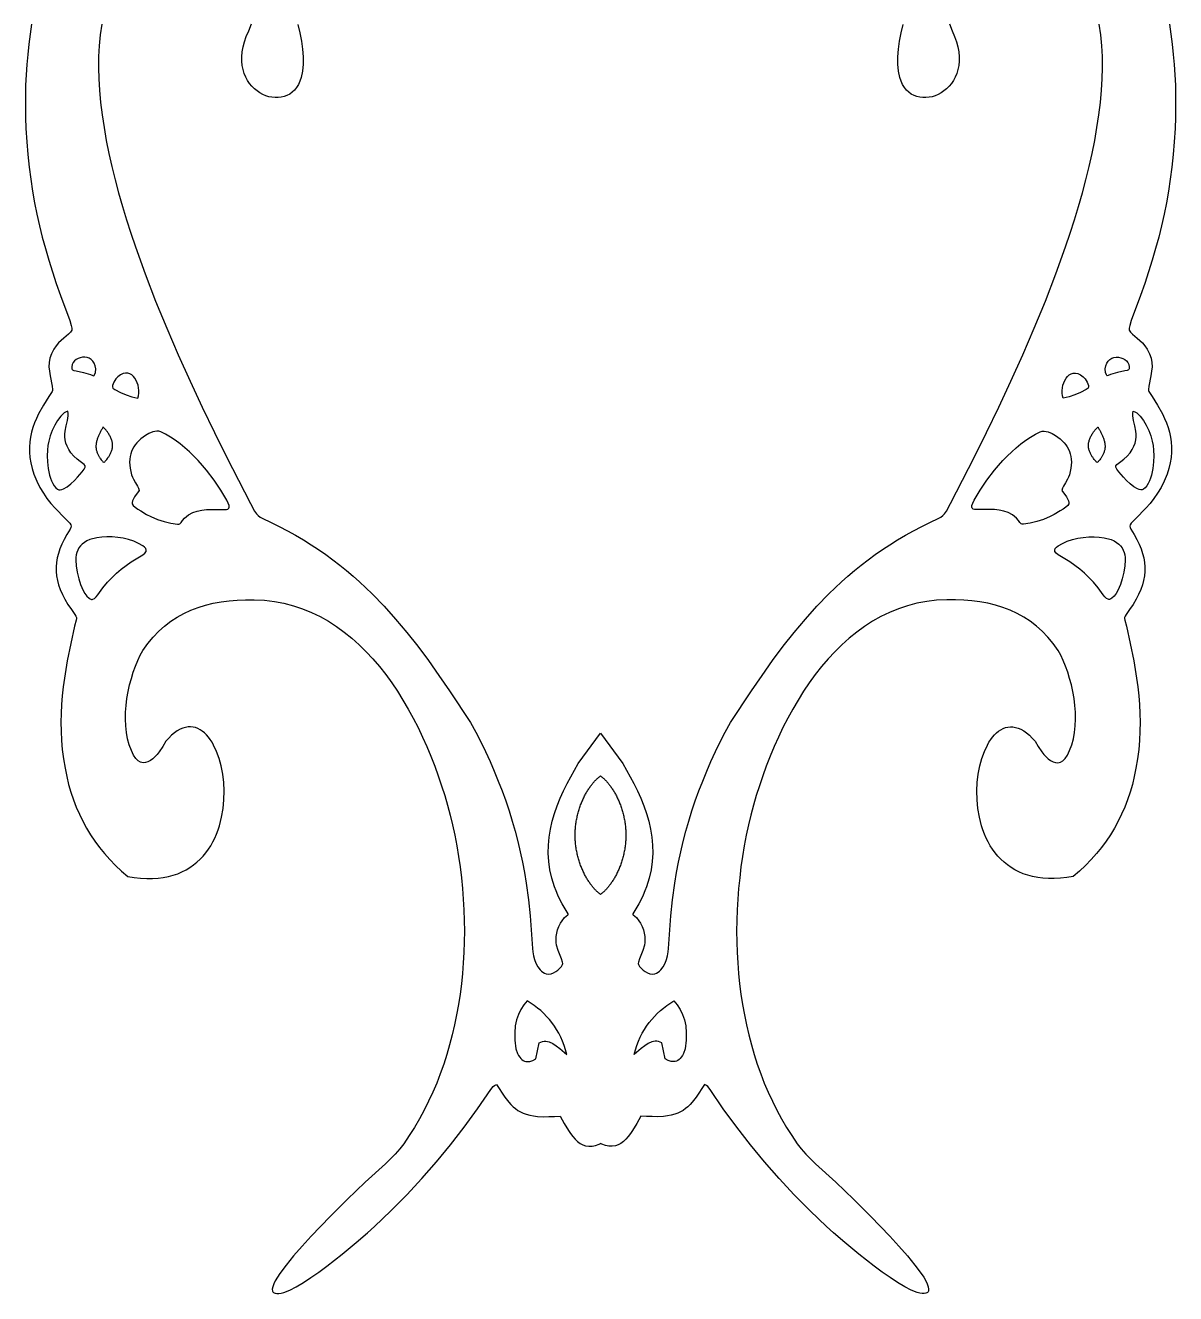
# Model space of a CAD drawing. Extents: x 75 to 4474, y 200 to 3053.
# Drawn here: x 3794 to 4474, y 245 to 995 of the extents above; entities that cross this region are included whole.
import ezdxf

# ---------------------------------------------------------------- set-up
doc = ezdxf.new("R2010")
doc.units = 0
doc.layers.add('LAYER_1', color=18, linetype='CONTINUOUS')

msp = doc.modelspace()

# ---------------------------------------------------------------- linework, layer by layer
at = {"layer": 'LAYER_1'}
for points in [[(3797.53, 995.79), (3796.65, 989.87), (3795.89, 983.94), (3795.25, 977.98), (3794.72, 971.97), (3794.32, 965.9), (3794.05, 959.75), (3793.9, 953.5), (3793.89, 947.15), (3794, 940.68), (3794.25, 934.07), (3794.74, 926.26), (3795.37, 918.69), (3796.14, 911.34), (3797.06, 904.16), (3798.12, 897.14), (3799.33, 890.23), (3800.69, 883.41), (3802.21, 876.64), (3803.88, 869.89), (3805.71, 863.13), (3807.7, 856.34), (3809.85, 849.46), (3812.17, 842.49), (3814.65, 835.37), (3820.12, 820.6), (3821.05, 817.67), (3821.39, 816), (3821.44, 815.32), (3821.36, 814.83), (3820.48, 813.71), (3819.34, 812.58), (3816.56, 810.17), (3813.52, 807.32), (3812.06, 805.64), (3810.73, 803.74), (3809.26, 800.93), (3808.35, 798.27), (3807.91, 795.7), (3807.85, 793.14), (3808.09, 790.54), (3808.54, 787.83), (3809.72, 781.84), (3809.94, 779.88), (3809.87, 779.2), (3809.68, 778.62), (3807.71, 775.66), (3804.57, 770.55), (3801.74, 765.35), (3800.49, 762.7), (3799.37, 760.01), (3798.39, 757.28), (3797.58, 754.5), (3796.95, 751.66), (3796.51, 748.76), (3796.28, 745.78), (3796.29, 742.74), (3796.54, 739.61), (3797.05, 736.4), (3797.84, 733.1), (3798.92, 729.7), (3800.66, 725.52), (3802.52, 721.81), (3804.51, 718.46), (3806.67, 715.37), (3809.03, 712.43), (3811.59, 709.54), (3817.48, 703.45), (3820.16, 700.69), (3820.79, 699.8), (3821.01, 699.04), (3820.83, 698.24), (3820.31, 697.25), (3818.34, 694.09), (3816.77, 691.17), (3815.42, 688.33), (3814.29, 685.56), (3813.38, 682.84), (3812.7, 680.17), (3812.24, 677.52), (3812.03, 674.88), (3812.04, 672.25), (3812.3, 669.6), (3812.8, 666.93), (3813.55, 664.22), (3814.54, 661.46), (3815.79, 658.63), (3817.3, 655.73), (3819.06, 652.74), (3821.09, 649.64), (3823.22, 646.65), (3823.78, 645.78), (3824.05, 645.06), (3824.07, 644.31), (3823.88, 643.32), (3823.01, 639.87), (3820.72, 629.6), (3818.68, 619.35), (3816.98, 609.08), (3816.29, 603.92), (3815.73, 598.73), (3815.31, 593.52), (3815.03, 588.28), (3814.93, 583), (3815, 577.67), (3815.26, 572.29), (3815.73, 566.86), (3816.41, 561.37), (3817.33, 555.82), (3818.31, 550.99), (3819.47, 546.28), (3820.8, 541.69), (3822.31, 537.21), (3823.98, 532.86), (3825.84, 528.61), (3827.87, 524.47), (3830.08, 520.44), (3832.47, 516.52), (3835.04, 512.7), (3837.79, 508.98), (3840.73, 505.35), (3843.86, 501.82), (3847.17, 498.38), (3850.67, 495.03), (3854.37, 491.77), (3858.27, 491.15), (3862.01, 490.76), (3865.6, 490.57), (3869.03, 490.59), (3872.31, 490.8), (3875.43, 491.2), (3878.41, 491.78), (3881.25, 492.54), (3883.94, 493.46), (3886.48, 494.53), (3888.89, 495.76), (3891.17, 497.13), (3893.3, 498.63), (3895.31, 500.26), (3897.19, 502.01), (3898.93, 503.87), (3900.56, 505.83), (3902.06, 507.89), (3903.44, 510.03), (3904.69, 512.26), (3905.84, 514.56), (3906.87, 516.92), (3907.78, 519.34), (3908.59, 521.8), (3909.89, 526.85), (3910.77, 532.01), (3911.26, 537.2), (3911.38, 542.37), (3911.13, 547.46), (3910.55, 552.41), (3909.65, 557.15), (3908.44, 561.62), (3906.95, 565.76), (3905.19, 569.5), (3904.22, 571.21), (3903.19, 572.79), (3902.1, 574.25), (3900.95, 575.57), (3899.75, 576.74), (3898.5, 577.77), (3897.2, 578.63), (3895.86, 579.32), (3894.47, 579.84), (3893.03, 580.18), (3891.56, 580.32), (3890.05, 580.27), (3888.51, 580.01), (3886.93, 579.53), (3885.33, 578.84), (3883.69, 577.91), (3882.03, 576.74), (3880.35, 575.33), (3878.64, 573.67), (3876.91, 571.75), (3875.16, 568.72), (3872.99, 565.53), (3871.78, 564), (3870.5, 562.59), (3869.16, 561.34), (3867.77, 560.32), (3866.35, 559.56), (3864.92, 559.13), (3863.47, 559.07), (3862.03, 559.44), (3860.6, 560.29), (3859.2, 561.67), (3857.84, 563.63), (3856.53, 566.22), (3855.25, 569.62), (3854.28, 573.23), (3853.6, 576.99), (3853.19, 580.89), (3853.04, 584.88), (3853.13, 588.94), (3853.44, 593.02), (3853.95, 597.09), (3854.65, 601.13), (3855.52, 605.09), (3856.54, 608.95), (3857.7, 612.66), (3858.97, 616.19), (3860.34, 619.52), (3861.8, 622.6), (3863.32, 625.41), (3866.26, 629.56), (3869.39, 633.36), (3872.7, 636.81), (3876.18, 639.93), (3879.84, 642.73), (3883.66, 645.22), (3887.63, 647.41), (3891.75, 649.3), (3896.01, 650.93), (3900.4, 652.28), (3904.92, 653.39), (3909.55, 654.25), (3914.3, 654.87), (3919.16, 655.28), (3924.11, 655.48), (3929.15, 655.49), (3935.19, 655.17), (3941.07, 654.46), (3946.78, 653.37), (3952.34, 651.91), (3957.74, 650.1), (3962.99, 647.96), (3968.07, 645.49), (3973, 642.71), (3977.77, 639.65), (3982.39, 636.3), (3986.85, 632.69), (3991.16, 628.83), (3995.32, 624.74), (3999.33, 620.43), (4003.18, 615.92), (4006.89, 611.22), (4010.44, 606.35), (4013.85, 601.31), (4017.11, 596.14), (4020.23, 590.83), (4023.2, 585.41), (4026.02, 579.89), (4028.7, 574.28), (4031.23, 568.61), (4033.63, 562.87), (4035.88, 557.1), (4037.99, 551.3), (4039.96, 545.5), (4041.79, 539.69), (4043.48, 533.91), (4045.03, 528.16), (4046.45, 522.45), (4047.75, 516.24), (4048.92, 509.99), (4049.95, 503.71), (4050.85, 497.42), (4051.62, 491.11), (4052.25, 484.79), (4052.74, 478.46), (4053.1, 472.14), (4053.31, 465.82), (4053.39, 459.51), (4053.33, 453.22), (4053.12, 446.94), (4052.77, 440.7), (4052.27, 434.48), (4051.64, 428.3), (4050.85, 422.16), (4049.92, 416.07), (4048.84, 410.03), (4047.61, 404.05), (4046.23, 398.13), (4044.7, 392.27), (4043.01, 386.49), (4041.18, 380.79), (4039.19, 375.17), (4037.04, 369.63), (4034.74, 364.19), (4032.28, 358.85), (4029.66, 353.6), (4026.88, 348.47), (4023.94, 343.45), (4020.85, 338.55), (4017.58, 333.77), (4015.21, 330.69), (4012.58, 327.68), (4009.74, 324.75), (4006.77, 321.89), (3994.77, 310.98), (3984.12, 300.75), (3974.01, 290.69), (3962.91, 279.14), (3957.5, 273.24), (3952.47, 267.47), (3948, 262.02), (3944.32, 257.04), (3942.84, 254.78), (3941.62, 252.71), (3940.71, 250.84), (3940.12, 249.2), (3939.88, 247.8), (3940.02, 246.67), (3940.23, 246.22), (3940.55, 245.84), (3940.98, 245.53), (3941.51, 245.31), (3942.57, 245.12), (3943.8, 245.16), (3945.18, 245.39), (3946.71, 245.82), (3950.15, 247.2), (3954.04, 249.2), (3958.26, 251.71), (3962.73, 254.64), (3967.36, 257.89), (3972.04, 261.35), (3981.2, 268.52), (3989.46, 275.34), (3996.05, 281.03), (4000.22, 284.76), (4010.01, 294.12), (4019.35, 303.57), (4028.3, 313.18), (4036.91, 323.01), (4045.24, 333.12), (4053.34, 343.58), (4061.27, 354.45), (4069.08, 365.79), (4070.44, 367.6), (4071.24, 368.22), (4072.32, 368.73), (4077.36, 361.31), (4079.74, 358.27), (4080.96, 356.91), (4082.23, 355.67), (4083.57, 354.54), (4085, 353.52), (4086.54, 352.62), (4088.21, 351.83), (4090.03, 351.16), (4092.02, 350.61), (4094.19, 350.18), (4096.58, 349.86), (4100.01, 349.7), (4103.36, 349.8), (4106.69, 349.96), (4110.11, 349.98), (4112.48, 345.7), (4114.9, 341.65), (4116.17, 339.78), (4117.48, 338.05), (4118.85, 336.49), (4120.28, 335.13), (4121.8, 334), (4123.41, 333.12), (4125.11, 332.53), (4126.93, 332.25), (4128.87, 332.31), (4130.94, 332.73), (4133.16, 333.55), (4133.89, 333.94)], [(3839.16, 995.75), (3838.17, 989.45), (3837.51, 983.07), (3837.15, 976.62), (3837.08, 970.1), (3837.26, 963.51), (3837.67, 956.87), (3838.35, 949.57), (3839.25, 942.17), (3840.38, 934.67), (3841.72, 927.09), (3843.26, 919.42), (3845, 911.67), (3846.92, 903.87), (3849.01, 896), (3851.26, 888.09), (3853.68, 880.14), (3856.23, 872.16), (3858.93, 864.15), (3864.68, 848.11), (3870.87, 832.08), (3877.42, 816.13), (3884.25, 800.33), (3891.28, 784.73), (3898.45, 769.43), (3905.67, 754.46), (3912.87, 739.92), (3926.92, 712.35), (3929.42, 707.78), (3930.44, 706.33), (3931.48, 705.24), (3932.7, 704.35), (3934.23, 703.5), (3938.78, 701.34), (3943.85, 698.85), (3948.78, 696.27), (3953.58, 693.6), (3958.24, 690.85), (3962.78, 688.03), (3967.2, 685.11), (3971.5, 682.12), (3975.69, 679.05), (3979.78, 675.9), (3983.77, 672.66), (3987.66, 669.35), (3991.47, 665.97), (3998.84, 658.96), (4005.91, 651.65), (4012.74, 644.04), (4019.36, 636.13), (4025.81, 627.94), (4032.15, 619.46), (4038.41, 610.71), (4044.63, 601.68), (4057.12, 582.83), (4060.2, 577.13), (4063.13, 571.4), (4065.92, 565.65), (4068.58, 559.88), (4071.09, 554.09), (4073.48, 548.26), (4075.72, 542.41), (4077.83, 536.52), (4079.81, 530.59), (4081.65, 524.62), (4083.37, 518.61), (4084.95, 512.55), (4086.4, 506.45), (4087.72, 500.29), (4088.91, 494.08), (4089.98, 487.81), (4091.3, 478.02), (4092.25, 468.49), (4093.6, 449.24), (4093.82, 447.18), (4094.23, 444.96), (4094.85, 442.69), (4095.71, 440.47), (4096.81, 438.41), (4098.19, 436.63), (4098.98, 435.88), (4099.85, 435.23), (4100.8, 434.71), (4101.82, 434.32), (4103.23, 434.13), (4104.67, 434.32), (4106.09, 434.82), (4107.44, 435.57), (4108.7, 436.5), (4109.83, 437.54), (4110.77, 438.63), (4111.49, 439.71), (4111.54, 440.39), (4111.42, 441.18), (4110.77, 443.08), (4108.79, 448.06), (4107.97, 451.1), (4107.72, 452.76), (4107.61, 454.5), (4107.69, 456.32), (4107.98, 458.23), (4108.51, 460.21), (4109.32, 462.26), (4110.26, 464.14), (4111.13, 465.62), (4112.66, 467.57), (4114.53, 469.13), (4114.69, 469.36), (4114.71, 469.65), (4114.28, 470.61), (4111.24, 475.69), (4109.9, 478.22), (4108.69, 480.74), (4107.61, 483.26), (4106.65, 485.77), (4105.08, 490.76), (4103.97, 495.72), (4103.28, 500.64), (4102.99, 505.52), (4103.07, 510.36), (4103.51, 515.13), (4104.27, 519.86), (4105.34, 524.52), (4106.67, 529.12), (4108.26, 533.64), (4110.08, 538.09), (4112.09, 542.47), (4114.28, 546.76), (4120.64, 558.58), (4133.89, 576.64), (4147.14, 558.58), (4153.5, 546.76), (4155.68, 542.47), (4157.7, 538.09), (4159.51, 533.64), (4161.1, 529.12), (4162.44, 524.52), (4163.5, 519.86), (4164.26, 515.13), (4164.7, 510.36), (4164.79, 505.52), (4164.5, 500.64), (4163.81, 495.72), (4162.69, 490.76), (4161.12, 485.77), (4160.16, 483.26), (4159.08, 480.74), (4157.87, 478.22), (4156.54, 475.69), (4153.5, 470.61), (4153.06, 469.65), (4153.08, 469.36), (4153.24, 469.13), (4155.11, 467.57), (4156.64, 465.62), (4157.52, 464.14), (4158.45, 462.26), (4159.26, 460.21), (4159.8, 458.23), (4160.09, 456.32), (4160.16, 454.5), (4160.06, 452.76), (4159.81, 451.1), (4158.99, 448.06), (4157, 443.08), (4156.36, 441.18), (4156.23, 440.39), (4156.28, 439.71), (4157.01, 438.63), (4157.95, 437.54), (4159.07, 436.5), (4160.33, 435.57), (4161.69, 434.82), (4163.11, 434.32), (4164.54, 434.13), (4165.95, 434.32), (4166.98, 434.71), (4167.92, 435.23), (4168.79, 435.88), (4169.59, 436.63), (4170.96, 438.41), (4172.07, 440.47), (4172.92, 442.69), (4173.55, 444.96), (4173.96, 447.18), (4174.18, 449.24), (4175.53, 468.49), (4176.48, 478.02), (4177.8, 487.81), (4178.86, 494.08), (4180.05, 500.29), (4181.38, 506.45), (4182.83, 512.55), (4184.41, 518.61), (4186.12, 524.62), (4187.96, 530.59), (4189.94, 536.52), (4192.05, 542.41), (4194.3, 548.26), (4196.68, 554.09), (4199.2, 559.88), (4201.85, 565.65), (4204.65, 571.4), (4207.58, 577.13), (4210.65, 582.83), (4223.15, 601.68), (4229.37, 610.71), (4235.63, 619.46), (4241.96, 627.94), (4248.42, 636.13), (4255.04, 644.04), (4261.86, 651.65), (4268.94, 658.96), (4276.31, 665.97), (4280.11, 669.35), (4284.01, 672.66), (4288, 675.9), (4292.08, 679.05), (4296.28, 682.12), (4300.58, 685.11), (4305, 688.03), (4309.53, 690.85), (4314.2, 693.6), (4318.99, 696.27), (4323.92, 698.85), (4329, 701.34), (4333.55, 703.5), (4335.08, 704.35), (4336.29, 705.24), (4337.34, 706.33), (4338.35, 707.78), (4340.86, 712.35), (4354.9, 739.92), (4362.1, 754.46), (4369.32, 769.43), (4376.49, 784.73), (4383.53, 800.33), (4390.35, 816.13), (4396.9, 832.08), (4403.09, 848.11), (4408.85, 864.15), (4411.54, 872.16), (4414.1, 880.14), (4416.51, 888.09), (4418.77, 896), (4420.86, 903.87), (4422.78, 911.67), (4424.51, 919.42), (4426.05, 927.09), (4427.39, 934.67), (4428.52, 942.17), (4429.43, 949.57), (4430.1, 956.87), (4430.51, 963.51), (4430.69, 970.1), (4430.62, 976.62), (4430.27, 983.07), (4429.61, 989.45), (4428.61, 995.75)], [(3955.05, 995.71), (3956.17, 990.73), (3957.07, 985.84), (3957.7, 981.08), (3958.03, 976.51), (3958.04, 972.17), (3957.69, 968.11), (3956.95, 964.38), (3956.23, 962.14), (3955.31, 960.15), (3954.23, 958.39), (3953, 956.87), (3951.63, 955.57), (3950.14, 954.5), (3948.55, 953.66), (3946.87, 953.02), (3945.13, 952.6), (3943.34, 952.39), (3941.52, 952.38), (3939.68, 952.57), (3937.85, 952.96), (3936.03, 953.54), (3934.25, 954.3), (3932.52, 955.25), (3930.86, 956.38), (3929.28, 957.68), (3927.81, 959.15), (3926.47, 960.79), (3925.26, 962.59), (3924.2, 964.55), (3923.32, 966.66), (3922.63, 968.93), (3922.14, 971.34), (3921.88, 973.89), (3921.85, 976.57), (3922.09, 979.39), (3922.6, 982.34), (3923.4, 985.42), (3924.51, 988.61), (3925.95, 991.92), (3927.61, 995.95)], [(4470.24, 995.79), (4471.12, 989.87), (4471.89, 983.94), (4472.53, 977.98), (4473.05, 971.97), (4473.45, 965.9), (4473.72, 959.75), (4473.87, 953.5), (4473.89, 947.15), (4473.77, 940.68), (4473.52, 934.07), (4473.03, 926.26), (4472.4, 918.69), (4471.63, 911.34), (4470.72, 904.16), (4469.65, 897.14), (4468.44, 890.23), (4467.08, 883.41), (4465.57, 876.64), (4463.89, 869.89), (4462.06, 863.13), (4460.08, 856.34), (4457.92, 849.46), (4455.61, 842.49), (4453.13, 835.37), (4447.65, 820.6), (4446.72, 817.67), (4446.38, 816), (4446.34, 815.32), (4446.41, 814.83), (4447.3, 813.71), (4448.43, 812.58), (4451.22, 810.17), (4454.26, 807.32), (4455.71, 805.64), (4457.04, 803.74), (4458.51, 800.93), (4459.42, 798.27), (4459.87, 795.7), (4459.92, 793.14), (4459.69, 790.54), (4459.24, 787.83), (4458.06, 781.84), (4457.83, 779.88), (4457.91, 779.2), (4458.1, 778.62), (4460.06, 775.66), (4463.21, 770.55), (4466.03, 765.35), (4467.29, 762.7), (4468.41, 760.01), (4469.38, 757.28), (4470.2, 754.5), (4470.83, 751.66), (4471.27, 748.76), (4471.49, 745.78), (4471.49, 742.74), (4471.24, 739.61), (4470.73, 736.4), (4469.94, 733.1), (4468.85, 729.7), (4467.11, 725.52), (4465.26, 721.81), (4463.26, 718.46), (4461.1, 715.37), (4458.75, 712.43), (4456.18, 709.54), (4450.3, 703.45), (4447.62, 700.69), (4446.98, 699.8), (4446.77, 699.04), (4446.94, 698.24), (4447.47, 697.25), (4449.43, 694.09), (4451, 691.17), (4452.35, 688.33), (4453.49, 685.56), (4454.39, 682.84), (4455.08, 680.17), (4455.53, 677.52), (4455.75, 674.88), (4455.73, 672.25), (4455.48, 669.6), (4454.98, 666.93), (4454.23, 664.22), (4453.23, 661.46), (4451.98, 658.63), (4450.48, 655.73), (4448.71, 652.74), (4446.68, 649.64), (4444.55, 646.65), (4444, 645.78), (4443.73, 645.06), (4443.71, 644.31), (4443.9, 643.32), (4444.77, 639.87), (4447.05, 629.6), (4449.1, 619.35), (4450.8, 609.08), (4451.48, 603.92), (4452.05, 598.73), (4452.47, 593.52), (4452.74, 588.28), (4452.85, 583), (4452.78, 577.67), (4452.51, 572.29), (4452.05, 566.86), (4451.36, 561.37), (4450.45, 555.82), (4449.46, 550.99), (4448.3, 546.28), (4446.97, 541.69), (4445.47, 537.21), (4443.79, 532.86), (4441.94, 528.61), (4439.91, 524.47), (4437.7, 520.44), (4435.31, 516.52), (4432.74, 512.7), (4429.98, 508.98), (4427.04, 505.35), (4423.92, 501.82), (4420.6, 498.38), (4417.1, 495.03), (4413.41, 491.77), (4409.5, 491.15), (4405.76, 490.76), (4402.18, 490.57), (4398.75, 490.59), (4395.47, 490.8), (4392.34, 491.2), (4389.36, 491.78), (4386.53, 492.54), (4383.84, 493.46), (4381.29, 494.53), (4378.88, 495.76), (4376.61, 497.13), (4374.47, 498.63), (4372.46, 500.26), (4370.59, 502.01), (4368.84, 503.87), (4367.22, 505.83), (4365.72, 507.89), (4364.34, 510.03), (4363.08, 512.26), (4361.94, 514.56), (4360.91, 516.92), (4359.99, 519.34), (4359.18, 521.8), (4357.89, 526.85), (4357, 532.01), (4356.51, 537.2), (4356.4, 542.37), (4356.64, 547.46), (4357.22, 552.41), (4358.13, 557.15), (4359.33, 561.62), (4360.82, 565.76), (4362.58, 569.5), (4363.55, 571.21), (4364.59, 572.79), (4365.68, 574.25), (4366.82, 575.57), (4368.02, 576.74), (4369.27, 577.77), (4370.57, 578.63), (4371.92, 579.32), (4373.31, 579.84), (4374.74, 580.18), (4376.21, 580.32), (4377.72, 580.27), (4379.26, 580.01), (4380.84, 579.53), (4382.45, 578.84), (4384.08, 577.91), (4385.74, 576.74), (4387.43, 575.33), (4389.14, 573.67), (4390.86, 571.75), (4392.61, 568.72), (4394.78, 565.53), (4396, 564), (4397.28, 562.59), (4398.62, 561.34), (4400, 560.32), (4401.42, 559.56), (4402.86, 559.13), (4404.3, 559.07), (4405.75, 559.44), (4407.17, 560.29), (4408.57, 561.67), (4409.93, 563.63), (4411.24, 566.22), (4412.52, 569.62), (4413.49, 573.23), (4414.17, 576.99), (4414.58, 580.89), (4414.73, 584.88), (4414.65, 588.94), (4414.34, 593.02), (4413.82, 597.09), (4413.12, 601.13), (4412.26, 605.09), (4411.23, 608.95), (4410.08, 612.66), (4408.8, 616.19), (4407.43, 619.52), (4405.97, 622.6), (4404.45, 625.41), (4401.52, 629.56), (4398.39, 633.36), (4395.08, 636.81), (4391.59, 639.93), (4387.94, 642.73), (4384.12, 645.22), (4380.15, 647.41), (4376.03, 649.3), (4371.77, 650.93), (4367.38, 652.28), (4362.86, 653.39), (4358.22, 654.25), (4353.47, 654.87), (4348.62, 655.28), (4343.67, 655.48), (4338.63, 655.49), (4332.59, 655.17), (4326.71, 654.46), (4320.99, 653.37), (4315.43, 651.91), (4310.03, 650.1), (4304.79, 647.96), (4299.71, 645.49), (4294.78, 642.71), (4290, 639.65), (4285.39, 636.3), (4280.92, 632.69), (4276.61, 628.83), (4272.45, 624.74), (4268.45, 620.43), (4264.59, 615.92), (4260.89, 611.22), (4257.33, 606.35), (4253.92, 601.31), (4250.66, 596.14), (4247.55, 590.83), (4244.58, 585.41), (4241.76, 579.89), (4239.08, 574.28), (4236.54, 568.61), (4234.15, 562.87), (4231.9, 557.1), (4229.79, 551.3), (4227.82, 545.5), (4225.99, 539.69), (4224.3, 533.91), (4222.75, 528.16), (4221.33, 522.45), (4220.03, 516.24), (4218.86, 509.99), (4217.82, 503.71), (4216.92, 497.42), (4216.16, 491.11), (4215.53, 484.79), (4215.03, 478.46), (4214.68, 472.14), (4214.46, 465.82), (4214.38, 459.51), (4214.45, 453.22), (4214.66, 446.94), (4215.01, 440.7), (4215.5, 434.48), (4216.14, 428.3), (4216.92, 422.16), (4217.86, 416.07), (4218.94, 410.03), (4220.17, 404.05), (4221.55, 398.13), (4223.08, 392.27), (4224.76, 386.49), (4226.6, 380.79), (4228.59, 375.17), (4230.74, 369.63), (4233.04, 364.19), (4235.5, 358.85), (4238.12, 353.6), (4240.89, 348.47), (4243.83, 343.45), (4246.93, 338.55), (4250.19, 333.77), (4252.56, 330.69), (4255.2, 327.68), (4258.03, 324.75), (4261.01, 321.89), (4273, 310.98), (4283.66, 300.75), (4293.76, 290.69), (4304.86, 279.14), (4310.27, 273.24), (4315.31, 267.47), (4319.77, 262.02), (4323.46, 257.04), (4324.94, 254.78), (4326.15, 252.71), (4327.06, 250.84), (4327.65, 249.2), (4327.89, 247.8), (4327.76, 246.67), (4327.54, 246.22), (4327.22, 245.84), (4326.8, 245.53), (4326.26, 245.31), (4325.2, 245.12), (4323.98, 245.16), (4322.59, 245.39), (4321.06, 245.82), (4317.62, 247.2), (4313.74, 249.2), (4309.51, 251.71), (4305.04, 254.64), (4300.42, 257.89), (4295.73, 261.35), (4286.57, 268.52), (4278.32, 275.34), (4271.72, 281.03), (4267.56, 284.76), (4257.77, 294.12), (4248.43, 303.57), (4239.48, 313.18), (4230.87, 323.01), (4222.54, 333.12), (4214.43, 343.58), (4206.5, 354.45), (4198.69, 365.79), (4197.33, 367.6), (4196.54, 368.22), (4195.45, 368.73), (4190.41, 361.31), (4188.04, 358.27), (4186.82, 356.91), (4185.54, 355.67), (4184.2, 354.54), (4182.78, 353.52), (4181.24, 352.62), (4179.57, 351.83), (4177.75, 351.16), (4175.76, 350.61), (4173.58, 350.18), (4171.19, 349.86), (4167.76, 349.7), (4164.42, 349.8), (4161.08, 349.96), (4157.67, 349.98), (4155.3, 345.7), (4152.87, 341.65), (4151.61, 339.78), (4150.3, 338.05), (4148.93, 336.49), (4147.49, 335.13), (4145.98, 334), (4144.37, 333.12), (4142.66, 332.53), (4140.85, 332.25), (4138.91, 332.31), (4136.83, 332.73), (4134.62, 333.55), (4133.89, 333.94)], [(4340.16, 995.95), (4341.82, 991.92), (4343.26, 988.61), (4344.37, 985.42), (4345.17, 982.34), (4345.68, 979.39), (4345.92, 976.57), (4345.9, 973.89), (4345.64, 971.34), (4345.15, 968.93), (4344.46, 966.66), (4343.57, 964.55), (4342.52, 962.59), (4341.31, 960.79), (4339.96, 959.15), (4338.49, 957.68), (4336.92, 956.38), (4335.26, 955.25), (4333.53, 954.3), (4331.75, 953.54), (4329.93, 952.96), (4328.09, 952.57), (4326.25, 952.38), (4324.43, 952.39), (4322.64, 952.6), (4320.9, 953.02), (4319.23, 953.66), (4317.64, 954.5), (4316.15, 955.57), (4314.78, 956.87), (4313.54, 958.39), (4312.46, 960.15), (4311.55, 962.14), (4310.82, 964.38), (4310.08, 968.11), (4309.73, 972.17), (4309.74, 976.51), (4310.08, 981.08), (4310.71, 985.84), (4311.6, 990.73), (4312.73, 995.71)], [(4127.97, 568.41), (4127.97, 568.4)], [(4139.8, 568.41), (4139.8, 568.4)]]:
    msp.add_lwpolyline(points, dxfattribs=at)
for points in [[(3835.4, 789.85), (3835.46, 792.01), (3835.18, 793.84), (3834.62, 795.38), (3833.82, 796.62), (3832.81, 797.58), (3831.66, 798.27), (3830.39, 798.71), (3829.06, 798.9), (3827.71, 798.87), (3826.37, 798.61), (3825.11, 798.15), (3823.95, 797.5), (3822.94, 796.67), (3822.13, 795.67), (3821.57, 794.51), (3821.28, 793.21), (3821.34, 792.07), (3821.51, 791.7), (3821.78, 791.44), (3822.62, 791.09), (3823.88, 790.79), (3828.19, 789.77), (3832.42, 788.58), (3833.76, 788.07), (3834.42, 787.94), (3834.62, 788.1), (3834.82, 788.45)], [(4432.37, 789.85), (4432.32, 792.01), (4432.59, 793.84), (4433.16, 795.38), (4433.96, 796.62), (4434.96, 797.58), (4436.12, 798.27), (4437.38, 798.71), (4438.71, 798.9), (4440.07, 798.87), (4441.4, 798.61), (4442.67, 798.15), (4443.83, 797.5), (4444.83, 796.67), (4445.64, 795.67), (4446.21, 794.51), (4446.49, 793.21), (4446.44, 792.07), (4446.27, 791.7), (4446, 791.44), (4445.15, 791.09), (4443.89, 790.79), (4439.58, 789.77), (4435.35, 788.58), (4434.02, 788.07), (4433.36, 787.94), (4433.15, 788.1), (4432.95, 788.45)], [(3846.74, 779.75), (3850.15, 778.1), (3853.47, 776.64), (3856.85, 775.48), (3858.62, 775.06), (3860.45, 774.76), (3860.78, 776.14), (3860.95, 777.62), (3860.95, 779.16), (3860.79, 780.73), (3860.48, 782.28), (3860.02, 783.78), (3859.42, 785.19), (3858.68, 786.46), (3857.81, 787.57), (3856.82, 788.47), (3855.7, 789.12), (3854.48, 789.49), (3853.14, 789.54), (3851.7, 789.22), (3850.17, 788.51), (3848.55, 787.35), (3847.4, 786.09), (3846.19, 784.21), (3845.72, 783.19), (3845.43, 782.2), (3845.38, 781.3), (3845.64, 780.54)], [(4421.03, 779.75), (4417.62, 778.1), (4414.3, 776.64), (4410.92, 775.48), (4409.16, 775.06), (4407.33, 774.76), (4406.99, 776.14), (4406.82, 777.62), (4406.82, 779.16), (4406.98, 780.73), (4407.29, 782.28), (4407.75, 783.78), (4408.36, 785.19), (4409.09, 786.46), (4409.96, 787.57), (4410.96, 788.47), (4412.07, 789.12), (4413.3, 789.49), (4414.63, 789.54), (4416.07, 789.22), (4417.6, 788.51), (4419.23, 787.35), (4420.38, 786.09), (4421.59, 784.21), (4422.05, 783.19), (4422.34, 782.2), (4422.39, 781.3), (4422.14, 780.54)], [(3819.04, 766.97), (3817.95, 766.56), (3816.89, 765.92), (3815.85, 765.07), (3814.85, 764.05), (3812.96, 761.55), (3811.27, 758.63), (3809.8, 755.49), (3808.61, 752.32), (3807.72, 749.32), (3807.18, 746.69), (3806.91, 744), (3806.84, 740.66), (3807, 736.92), (3807.44, 733.02), (3808.2, 729.22), (3808.72, 727.43), (3809.33, 725.75), (3810.05, 724.22), (3810.87, 722.87), (3811.81, 721.73), (3812.87, 720.82), (3813.63, 720.5), (3814.49, 720.44), (3815.43, 720.63), (3816.43, 721.01), (3818.57, 722.29), (3820.76, 724.04), (3822.88, 726.02), (3824.78, 728.01), (3827.4, 731.01), (3828.62, 732.64), (3829.18, 733.82), (3829.23, 734.3), (3829.15, 734.72), (3828.6, 735.5), (3826.21, 737.29), (3824.51, 738.62), (3822.56, 740.44), (3820.84, 742.42), (3819.51, 744.36), (3818.52, 746.26), (3817.85, 748.12), (3817.45, 749.94), (3817.27, 751.71), (3817.28, 753.45), (3817.44, 755.14), (3818.02, 758.38), (3818.7, 761.44), (3819.15, 764.31), (3819.19, 765.66)], [(4448.73, 766.97), (4449.82, 766.56), (4450.89, 765.92), (4451.93, 765.07), (4452.93, 764.05), (4454.82, 761.55), (4456.51, 758.63), (4457.97, 755.49), (4459.17, 752.32), (4460.06, 749.32), (4460.6, 746.69), (4460.86, 744), (4460.94, 740.66), (4460.77, 736.92), (4460.33, 733.02), (4459.57, 729.22), (4459.06, 727.43), (4458.44, 725.75), (4457.73, 724.22), (4456.9, 722.87), (4455.96, 721.73), (4454.91, 720.82), (4454.15, 720.5), (4453.29, 720.44), (4452.35, 720.63), (4451.34, 721.01), (4449.21, 722.29), (4447.01, 724.04), (4444.9, 726.02), (4443, 728.01), (4440.37, 731.01), (4439.16, 732.64), (4438.6, 733.82), (4438.54, 734.3), (4438.63, 734.72), (4439.18, 735.5), (4441.56, 737.29), (4443.27, 738.62), (4445.22, 740.44), (4446.94, 742.42), (4448.27, 744.36), (4449.25, 746.26), (4449.92, 748.12), (4450.33, 749.94), (4450.5, 751.71), (4450.49, 753.45), (4450.34, 755.14), (4449.75, 758.38), (4449.07, 761.44), (4448.62, 764.31), (4448.59, 765.66)], [(3839.69, 757.34), (3839.64, 757.23), (3839.5, 756.99), (3839.04, 756.2), (3838.73, 755.66), (3838.38, 755.04), (3838.02, 754.34), (3837.64, 753.58), (3837.26, 752.75), (3837.08, 752.32), (3836.9, 751.88), (3836.72, 751.43), (3836.56, 750.97), (3836.4, 750.5), (3836.25, 750.03), (3836.11, 749.55), (3835.99, 749.06), (3835.88, 748.57), (3835.79, 748.08), (3835.72, 747.58), (3835.67, 747.09), (3835.63, 746.59), (3835.62, 746.1), (3835.63, 745.61), (3835.67, 745.13), (3835.73, 744.66), (3835.81, 744.19), (3835.92, 743.73), (3836.04, 743.28), (3836.17, 742.84), (3836.32, 742.41), (3836.49, 741.99), (3836.67, 741.58), (3836.85, 741.18), (3837.05, 740.8), (3837.25, 740.43), (3837.46, 740.07), (3837.67, 739.72), (3837.88, 739.39), (3838.1, 739.08), (3838.31, 738.78), (3838.72, 738.24), (3839.11, 737.76), (3839.47, 737.36), (3839.77, 737.04), (3840.01, 736.81), (3840.18, 736.66), (3840.25, 736.62), (3840.28, 736.63), (3840.34, 736.67), (3840.52, 736.83), (3840.79, 737.1), (3841.13, 737.45), (3841.53, 737.9), (3841.97, 738.43), (3842.44, 739.03), (3842.68, 739.35), (3842.92, 739.69), (3843.16, 740.05), (3843.4, 740.42), (3843.63, 740.81), (3843.86, 741.21), (3844.08, 741.62), (3844.29, 742.04), (3844.49, 742.47), (3844.68, 742.91), (3844.85, 743.37), (3845, 743.82), (3845.14, 744.29), (3845.25, 744.76), (3845.34, 745.24), (3845.41, 745.72), (3845.46, 746.21), (3845.47, 746.7), (3845.47, 746.95), (3845.45, 747.19), (3845.41, 747.69), (3845.33, 748.2), (3845.23, 748.7), (3845.1, 749.2), (3844.95, 749.71), (3844.78, 750.21), (3844.59, 750.7), (3844.38, 751.19), (3844.16, 751.67), (3843.93, 752.15), (3843.68, 752.61), (3843.43, 753.06), (3843.17, 753.5), (3842.9, 753.92), (3842.64, 754.33), (3842.37, 754.72), (3842.1, 755.09), (3841.84, 755.43), (3841.59, 755.76), (3841.34, 756.06), (3841.1, 756.33), (3840.87, 756.58), (3840.66, 756.8), (3840.46, 756.99), (3840.28, 757.15), (3840.12, 757.27), (3839.98, 757.36), (3839.87, 757.42), (3839.82, 757.43), (3839.78, 757.43), (3839.75, 757.42), (3839.72, 757.41), (3839.7, 757.38)], [(3909.79, 708.73), (3912.69, 708.83), (3913.63, 709.08), (3914.21, 709.52), (3914.44, 710.21), (3914.31, 711.21), (3913.81, 712.58), (3912.94, 714.35), (3909.44, 720.23), (3905.41, 726.19), (3900.92, 732.07), (3898.52, 734.93), (3896.03, 737.71), (3893.46, 740.4), (3890.82, 742.96), (3888.11, 745.39), (3885.35, 747.66), (3882.54, 749.75), (3879.69, 751.65), (3876.81, 753.33), (3873.9, 754.77), (3872.78, 755.09), (3871.61, 755.15), (3870.41, 755), (3869.2, 754.68), (3866.9, 753.72), (3864.89, 752.64), (3862.17, 750.6), (3859.86, 748.35), (3858.88, 747.14), (3858.01, 745.86), (3857.27, 744.53), (3856.65, 743.13), (3856.16, 741.66), (3855.81, 740.13), (3855.59, 738.52), (3855.51, 736.85), (3855.58, 735.1), (3855.79, 733.27), (3856.16, 731.36), (3856.69, 729.38), (3857.17, 728), (3857.72, 726.79), (3858.92, 724.64), (3860.13, 722.53), (3860.69, 721.35), (3861.19, 720.03), (3858.49, 716.34), (3857.81, 715.17), (3857.28, 714.03), (3857.01, 713), (3857.06, 712.15), (3857.66, 711.27), (3858.8, 710.23), (3860.32, 709.11), (3862.07, 707.97), (3865.59, 705.93), (3868.05, 704.66), (3872.01, 703.01), (3875.88, 701.75), (3879.79, 700.83), (3883.88, 700.23), (3884.56, 700.25), (3885.12, 700.44), (3886.01, 701.23), (3886.87, 702.37), (3888, 703.67), (3889.18, 704.71), (3890.38, 705.61), (3892.87, 707), (3895.44, 707.93), (3898.12, 708.49), (3900.89, 708.77), (3903.76, 708.84)], [(4357.98, 708.73), (4355.08, 708.83), (4354.15, 709.08), (4353.56, 709.52), (4353.33, 710.21), (4353.46, 711.21), (4353.96, 712.58), (4354.83, 714.35), (4358.33, 720.23), (4362.36, 726.19), (4366.85, 732.07), (4369.25, 734.93), (4371.74, 737.71), (4374.31, 740.4), (4376.96, 742.96), (4379.66, 745.39), (4382.43, 747.66), (4385.24, 749.75), (4388.09, 751.65), (4390.97, 753.33), (4393.87, 754.77), (4394.99, 755.09), (4396.17, 755.15), (4397.37, 755), (4398.57, 754.68), (4400.88, 753.72), (4402.89, 752.64), (4405.61, 750.6), (4407.91, 748.35), (4408.89, 747.14), (4409.76, 745.86), (4410.5, 744.53), (4411.12, 743.13), (4411.61, 741.66), (4411.97, 740.13), (4412.19, 738.52), (4412.27, 736.85), (4412.2, 735.1), (4411.98, 733.27), (4411.61, 731.36), (4411.08, 729.38), (4410.6, 728), (4410.06, 726.79), (4408.86, 724.64), (4407.64, 722.53), (4407.08, 721.35), (4406.58, 720.03), (4409.28, 716.34), (4409.97, 715.17), (4410.49, 714.03), (4410.77, 713), (4410.71, 712.15), (4410.12, 711.27), (4408.98, 710.23), (4407.45, 709.11), (4405.7, 707.97), (4402.18, 705.93), (4399.72, 704.66), (4395.77, 703.01), (4391.9, 701.75), (4387.98, 700.83), (4383.9, 700.23), (4383.21, 700.25), (4382.65, 700.44), (4381.76, 701.23), (4380.91, 702.37), (4379.78, 703.67), (4378.6, 704.71), (4377.39, 705.61), (4374.91, 707), (4372.33, 707.93), (4369.66, 708.49), (4366.89, 708.77), (4364.02, 708.84)], [(4428.08, 757.34), (4428.14, 757.23), (4428.27, 756.99), (4428.74, 756.2), (4429.05, 755.66), (4429.39, 755.04), (4429.76, 754.34), (4430.14, 753.58), (4430.51, 752.75), (4430.7, 752.32), (4430.88, 751.88), (4431.05, 751.43), (4431.22, 750.97), (4431.38, 750.5), (4431.52, 750.03), (4431.66, 749.55), (4431.78, 749.06), (4431.89, 748.57), (4431.98, 748.08), (4432.05, 747.58), (4432.11, 747.09), (4432.14, 746.59), (4432.15, 746.1), (4432.14, 745.61), (4432.1, 745.13), (4432.04, 744.66), (4431.96, 744.19), (4431.86, 743.73), (4431.74, 743.28), (4431.6, 742.84), (4431.45, 742.41), (4431.29, 741.99), (4431.11, 741.58), (4430.92, 741.18), (4430.73, 740.8), (4430.53, 740.43), (4430.32, 740.07), (4430.11, 739.72), (4429.89, 739.39), (4429.68, 739.08), (4429.47, 738.78), (4429.05, 738.24), (4428.66, 737.76), (4428.31, 737.36), (4428, 737.04), (4427.76, 736.81), (4427.6, 736.66), (4427.52, 736.62), (4427.49, 736.63), (4427.44, 736.67), (4427.25, 736.83), (4426.98, 737.1), (4426.64, 737.45), (4426.25, 737.9), (4425.81, 738.43), (4425.34, 739.03), (4425.1, 739.35), (4424.86, 739.69), (4424.62, 740.05), (4424.38, 740.42), (4424.14, 740.81), (4423.92, 741.21), (4423.7, 741.62), (4423.49, 742.04), (4423.29, 742.47), (4423.1, 742.91), (4422.93, 743.37), (4422.77, 743.82), (4422.64, 744.29), (4422.52, 744.76), (4422.43, 745.24), (4422.36, 745.72), (4422.32, 746.21), (4422.31, 746.7), (4422.31, 746.95), (4422.32, 747.19), (4422.37, 747.69), (4422.44, 748.2), (4422.55, 748.7), (4422.68, 749.2), (4422.83, 749.71), (4423, 750.21), (4423.19, 750.7), (4423.39, 751.19), (4423.62, 751.67), (4423.85, 752.15), (4424.09, 752.61), (4424.35, 753.06), (4424.61, 753.5), (4424.87, 753.92), (4425.14, 754.33), (4425.41, 754.72), (4425.67, 755.09), (4425.93, 755.43), (4426.19, 755.76), (4426.44, 756.06), (4426.68, 756.33), (4426.9, 756.58), (4427.12, 756.8), (4427.31, 756.99), (4427.49, 757.15), (4427.65, 757.27), (4427.79, 757.36), (4427.91, 757.42), (4427.95, 757.43), (4427.99, 757.43), (4428.03, 757.42), (4428.05, 757.41), (4428.07, 757.38)], [(3863.24, 682.11), (3864.53, 683.07), (3865.22, 683.97), (3865.36, 684.41), (3865.38, 684.84), (3865.08, 685.67), (3864.4, 686.47), (3863.41, 687.26), (3860.78, 688.81), (3857.94, 690.11), (3854.9, 691.12), (3851.73, 691.87), (3848.49, 692.36), (3845.25, 692.62), (3842.06, 692.64), (3839, 692.46), (3836.12, 692.09), (3832.05, 691.05), (3830.29, 690.27), (3828.76, 689.38), (3827.47, 688.39), (3826.4, 687.3), (3825.52, 686.11), (3824.84, 684.84), (3824.34, 683.47), (3823.99, 682.02), (3823.8, 680.5), (3823.74, 678.89), (3823.97, 675.47), (3824.57, 671.78), (3825.45, 667.87), (3826.45, 664.54), (3827.18, 662.69), (3828.07, 660.84), (3829.1, 659.11), (3830.27, 657.61), (3831.58, 656.44), (3832.28, 656.01), (3833.02, 655.7), (3833.41, 655.66), (3833.83, 655.75), (3834.74, 656.29), (3835.7, 657.19), (3836.68, 658.32), (3839.75, 662.56), (3842.44, 665.83), (3845.11, 668.7), (3847.8, 671.26), (3850.55, 673.58), (3853.42, 675.75), (3856.46, 677.84)], [(4404.54, 682.11), (4403.24, 683.07), (4402.55, 683.97), (4402.41, 684.41), (4402.39, 684.84), (4402.69, 685.67), (4403.37, 686.47), (4404.37, 687.26), (4406.99, 688.81), (4409.83, 690.11), (4412.87, 691.12), (4416.04, 691.87), (4419.28, 692.36), (4422.53, 692.62), (4425.71, 692.64), (4428.78, 692.46), (4431.65, 692.09), (4435.72, 691.05), (4437.49, 690.27), (4439.01, 689.38), (4440.3, 688.39), (4441.38, 687.3), (4442.25, 686.11), (4442.93, 684.84), (4443.44, 683.47), (4443.78, 682.02), (4443.98, 680.5), (4444.04, 678.89), (4443.81, 675.47), (4443.2, 671.78), (4442.33, 667.87), (4441.33, 664.54), (4440.59, 662.69), (4439.71, 660.84), (4438.68, 659.11), (4437.51, 657.61), (4436.2, 656.44), (4435.49, 656.01), (4434.75, 655.7), (4434.36, 655.66), (4433.94, 655.75), (4433.03, 656.29), (4432.07, 657.19), (4431.1, 658.32), (4428.03, 662.56), (4425.33, 665.83), (4422.66, 668.7), (4419.98, 671.26), (4417.23, 673.58), (4414.36, 675.75), (4411.32, 677.84)], [(4133.89, 551.24), (4134.19, 551.03), (4134.5, 550.8), (4134.81, 550.56), (4135.13, 550.31), (4135.44, 550.04), (4135.76, 549.76), (4136.08, 549.47), (4136.4, 549.16), (4136.72, 548.84), (4137.04, 548.51), (4137.36, 548.16), (4137.68, 547.81), (4138.01, 547.44), (4138.33, 547.05), (4138.65, 546.66), (4138.97, 546.26), (4139.29, 545.84), (4139.61, 545.41), (4139.93, 544.97), (4140.24, 544.52), (4140.56, 544.06), (4140.87, 543.59), (4141.18, 543.11), (4141.49, 542.62), (4141.79, 542.11), (4142.09, 541.6), (4142.39, 541.08), (4142.69, 540.55), (4142.98, 540), (4143.26, 539.45), (4143.55, 538.89), (4143.82, 538.32), (4144.1, 537.74), (4144.36, 537.16), (4144.63, 536.56), (4144.88, 535.96), (4145.14, 535.34), (4145.38, 534.72), (4145.62, 534.09), (4145.85, 533.46), (4146.08, 532.81), (4146.3, 532.16), (4146.51, 531.5), (4146.72, 530.83), (4146.91, 530.16), (4147.1, 529.48), (4147.28, 528.79), (4147.46, 528.1), (4147.62, 527.4), (4147.78, 526.69), (4147.92, 525.98), (4148.06, 525.26), (4148.19, 524.54), (4148.3, 523.81), (4148.41, 523.07), (4148.51, 522.33), (4148.6, 521.59), (4148.67, 520.84), (4148.74, 520.08), (4148.79, 519.32), (4148.83, 518.56), (4148.86, 517.79), (4148.88, 517.02), (4148.89, 516.24), (4148.88, 515.47), (4148.86, 514.7), (4148.83, 513.93), (4148.79, 513.16), (4148.74, 512.4), (4148.67, 511.65), (4148.6, 510.9), (4148.51, 510.15), (4148.41, 509.41), (4148.3, 508.68), (4148.19, 507.95), (4148.06, 507.23), (4147.92, 506.51), (4147.78, 505.8), (4147.62, 505.09), (4147.46, 504.39), (4147.28, 503.7), (4147.1, 503.01), (4146.91, 502.33), (4146.72, 501.65), (4146.51, 500.99), (4146.3, 500.33), (4146.08, 499.68), (4145.85, 499.03), (4145.62, 498.4), (4145.38, 497.77), (4145.14, 497.15), (4144.88, 496.53), (4144.63, 495.93), (4144.36, 495.33), (4144.1, 494.74), (4143.82, 494.17), (4143.55, 493.6), (4143.26, 493.03), (4142.98, 492.48), (4142.69, 491.94), (4142.39, 491.41), (4142.09, 490.89), (4141.79, 490.37), (4141.49, 489.87), (4141.18, 489.38), (4140.87, 488.9), (4140.56, 488.42), (4140.24, 487.96), (4139.93, 487.51), (4139.61, 487.08), (4139.29, 486.65), (4138.97, 486.23), (4138.65, 485.83), (4138.33, 485.43), (4138.01, 485.05), (4137.68, 484.68), (4137.36, 484.32), (4137.04, 483.98), (4136.72, 483.65), (4136.4, 483.33), (4136.08, 483.02), (4135.76, 482.73), (4135.44, 482.45), (4135.13, 482.18), (4134.81, 481.92), (4134.5, 481.68), (4134.19, 481.46), (4133.89, 481.24), (4133.58, 481.46), (4133.27, 481.68), (4132.96, 481.92), (4132.65, 482.18), (4132.33, 482.45), (4132.02, 482.73), (4131.7, 483.02), (4131.38, 483.33), (4131.06, 483.65), (4130.74, 483.98), (4130.41, 484.32), (4130.09, 484.68), (4129.77, 485.05), (4129.45, 485.43), (4129.12, 485.83), (4128.8, 486.23), (4128.48, 486.65), (4128.16, 487.08), (4127.85, 487.51), (4127.53, 487.96), (4127.22, 488.42), (4126.9, 488.9), (4126.59, 489.38), (4126.29, 489.87), (4125.98, 490.37), (4125.68, 490.89), (4125.38, 491.41), (4125.09, 491.94), (4124.8, 492.48), (4124.51, 493.03), (4124.23, 493.6), (4123.95, 494.17), (4123.68, 494.74), (4123.41, 495.33), (4123.15, 495.93), (4122.89, 496.53), (4122.64, 497.15), (4122.39, 497.77), (4122.15, 498.4), (4121.92, 499.03), (4121.69, 499.68), (4121.48, 500.33), (4121.26, 500.99), (4121.06, 501.65), (4120.86, 502.33), (4120.67, 503.01), (4120.49, 503.7), (4120.32, 504.39), (4120.15, 505.09), (4120, 505.8), (4119.85, 506.51), (4119.72, 507.23), (4119.59, 507.95), (4119.47, 508.68), (4119.36, 509.41), (4119.27, 510.15), (4119.18, 510.9), (4119.1, 511.65), (4119.04, 512.4), (4118.98, 513.16), (4118.94, 513.93), (4118.91, 514.7), (4118.89, 515.47), (4118.89, 516.24), (4118.89, 517.02), (4118.91, 517.79), (4118.94, 518.56), (4118.98, 519.32), (4119.04, 520.08), (4119.1, 520.84), (4119.18, 521.59), (4119.27, 522.33), (4119.36, 523.07), (4119.47, 523.81), (4119.59, 524.54), (4119.72, 525.26), (4119.85, 525.98), (4120, 526.69), (4120.15, 527.4), (4120.32, 528.1), (4120.49, 528.79), (4120.67, 529.48), (4120.86, 530.16), (4121.06, 530.83), (4121.26, 531.5), (4121.48, 532.16), (4121.69, 532.81), (4121.92, 533.46), (4122.15, 534.09), (4122.39, 534.72), (4122.64, 535.34), (4122.89, 535.96), (4123.15, 536.56), (4123.41, 537.16), (4123.68, 537.74), (4123.95, 538.32), (4124.23, 538.89), (4124.51, 539.45), (4124.8, 540), (4125.09, 540.55), (4125.38, 541.08), (4125.68, 541.6), (4125.98, 542.11), (4126.29, 542.62), (4126.59, 543.11), (4126.9, 543.59), (4127.22, 544.06), (4127.53, 544.52), (4127.85, 544.97), (4128.16, 545.41), (4128.48, 545.84), (4128.8, 546.26), (4129.12, 546.66), (4129.45, 547.05), (4129.77, 547.44), (4130.09, 547.81), (4130.41, 548.16), (4130.74, 548.51), (4131.06, 548.84), (4131.38, 549.16), (4131.7, 549.47), (4132.02, 549.76), (4132.33, 550.04), (4132.65, 550.31), (4132.96, 550.56), (4133.27, 550.8), (4133.58, 551.03)], [(4113.98, 386.63), (4113.23, 389.34), (4112.38, 391.93), (4111.43, 394.43), (4110.37, 396.81), (4109.22, 399.1), (4107.96, 401.29), (4106.61, 403.38), (4105.17, 405.37), (4103.64, 407.28), (4102.02, 409.09), (4100.31, 410.82), (4098.52, 412.46), (4096.65, 414.01), (4094.7, 415.49), (4090.56, 418.21), (4088.58, 415.83), (4086.85, 413.2), (4085.41, 410.29), (4084.29, 407.04), (4083.53, 403.43), (4083.17, 399.4), (4083.26, 394.94), (4083.82, 389.98), (4084.9, 387.15), (4085.49, 386), (4086.12, 385.02), (4086.77, 384.2), (4087.46, 383.53), (4088.17, 383.02), (4088.92, 382.65), (4089.68, 382.41), (4090.48, 382.31), (4092.14, 382.46), (4093.88, 383.07), (4095.69, 384.07), (4097.6, 393.36), (4098.58, 393.92), (4099.57, 394.27), (4100.57, 394.44), (4101.57, 394.45), (4102.59, 394.29), (4103.6, 394), (4105.66, 393.05), (4107.72, 391.73), (4109.8, 390.13)], [(4153.8, 386.63), (4154.54, 389.34), (4155.39, 391.93), (4156.35, 394.43), (4157.4, 396.81), (4158.56, 399.1), (4159.81, 401.29), (4161.16, 403.38), (4162.6, 405.37), (4164.14, 407.28), (4165.76, 409.09), (4167.46, 410.82), (4169.26, 412.46), (4171.13, 414.01), (4173.08, 415.49), (4177.21, 418.21), (4179.19, 415.83), (4180.92, 413.2), (4182.37, 410.29), (4183.49, 407.04), (4184.25, 403.43), (4184.6, 399.4), (4184.52, 394.94), (4183.95, 389.98), (4182.87, 387.15), (4182.28, 386), (4181.66, 385.02), (4181, 384.2), (4180.32, 383.53), (4179.6, 383.02), (4178.86, 382.65), (4178.09, 382.41), (4177.3, 382.31), (4175.64, 382.46), (4173.9, 383.07), (4172.08, 384.07), (4170.18, 393.36), (4169.19, 393.92), (4168.2, 394.27), (4167.21, 394.44), (4166.2, 394.45), (4165.19, 394.29), (4164.17, 394), (4162.12, 393.05), (4160.05, 391.73), (4157.97, 390.13)]]:
    msp.add_lwpolyline(points, close=True, dxfattribs=at)

doc.saveas('drawing.dxf')
